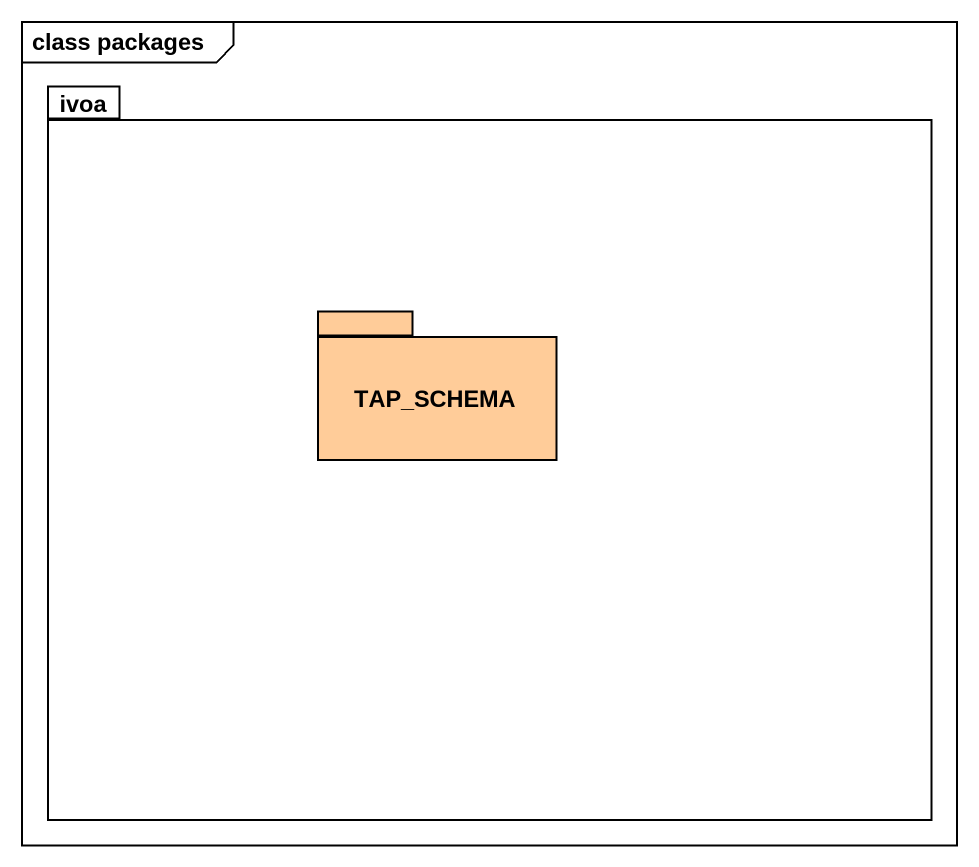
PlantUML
@startuml
mainframe class packages
package ivoa {
  package TAP_SCHEMA #FFCC99 {
  }
}
@enduml
